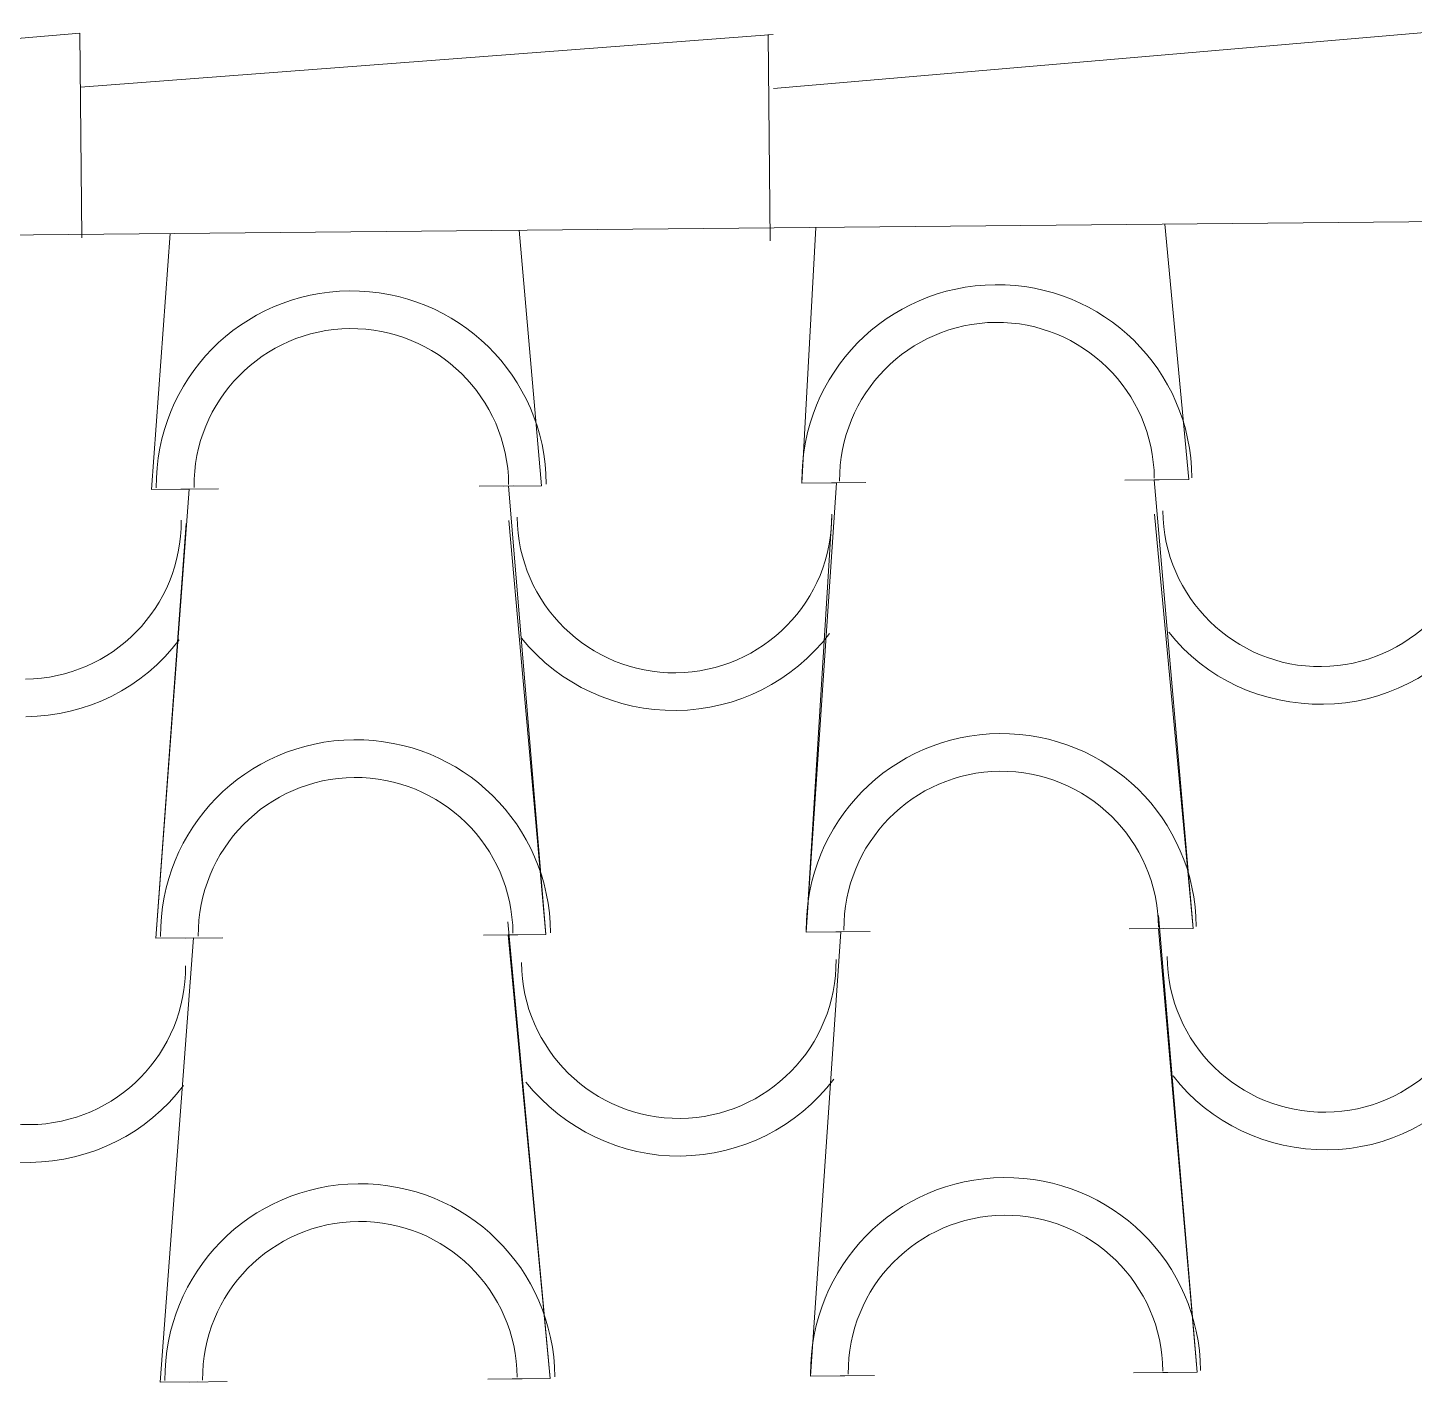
# Model space of a CAD drawing. Header units: millimetres. Extents: x 36985 to 49607, y -23856 to -17842.
# Drawn here: x 45503 to 46193, y -18538 to -17865 of the extents above; entities that cross this region are included whole.
import ezdxf

# ---------------------------------------------------------------- set-up
doc = ezdxf.new("R2010")
doc.units = ezdxf.units.MM
doc.layers.add('A-COB-___-___-EXI', color=250, linetype='Continuous', lineweight=25)

msp = doc.modelspace()

# ---------------------------------------------------------------- linework, layer by layer
at = {"layer": 'A-COB-___-___-EXI', "color": 18, "lineweight": 9}
for p, q in [((45873.86, -17867.99), (45529.57, -17894.1)), ((45872.41, -17970.63), (45871.42, -17868.01)), ((46225.71, -17864.6), (45874.12, -17894.86)), ((46065.78, -18089.32), (46048.67, -18089.49)), ((46063.33, -18089.34), (46080.44, -18089.18)), ((45583.62, -18093.96), (45564.89, -18094.14)), ((45579.55, -18094), (45598.28, -18093.82)), ((45744.88, -18092.41), (45727.78, -18092.57)), ((45905.33, -18090.86), (45888.23, -18091.03)), ((45902.89, -18090.89), (45919.99, -18090.72)), ((45747.03, -18315.57), (45729.92, -18315.73)), ((45742.14, -18315.61), (45760.87, -18315.43)), ((45905.03, -18314.05), (45922.14, -18313.88)), ((46067.92, -18312.48), (46050.82, -18312.65)), ((46065.48, -18312.51), (46082.58, -18312.34)), ((45581.69, -18317.16), (45600.43, -18316.98))]:
    msp.add_line(p, q, dxfattribs=at)
at = {"layer": 'A-COB-___-___-EXI', "color": 18, "lineweight": 9, "flags": 128}
for points in [[(45530.29, -17969.03), (45529.31, -17867.23), (45175.28, -17897.51), (45264.82, -17890.95)], [(37541.28, -18044.22), (48962.39, -17934.4), (48974.2, -18061.36), (48957.91, -18061.51), (48974.2, -18061.36), (48957.91, -18061.51), (48974.2, -18061.36), (48962.39, -17934.4), (48974.2, -18061.36), (48957.91, -18061.51), (48976.35, -18284.52), (48960.06, -18284.67), (48978.47, -18505.23), (48962.18, -18505.39), (48978.47, -18505.23), (48962.18, -18505.39), (48978.47, -18505.23), (48962.18, -18505.39), (48978.47, -18505.23), (48960.06, -18284.67), (48976.35, -18284.52), (48960.06, -18284.67)], [(45758.73, -18092.27), (45740, -18092.45), (45758.73, -18092.27), (45740, -18092.45), (45758.73, -18092.27), (45740, -18092.45), (45758.73, -18092.27), (45747.73, -17965.31), (45758.73, -18092.27), (45747.73, -17965.31)], [(45895.15, -17963.9), (45888.23, -18091.03), (45905.33, -18090.86), (45888.23, -18091.03), (45905.33, -18090.86), (45888.23, -18091.03), (45895.15, -17963.9), (45888.23, -18091.03), (45905.33, -18090.86), (45890.37, -18314.19), (45907.48, -18314.03), (45890.37, -18314.19), (45903.05, -18107.99), (45890.37, -18314.19), (45907.48, -18314.03), (45892.49, -18534.91), (45907.48, -18314.03), (45890.37, -18314.19), (45907.48, -18314.03), (45890.37, -18314.19)], [(46068.63, -17962.23), (46080.44, -18089.18), (46063.33, -18089.34), (46080.44, -18089.18), (46063.33, -18089.34), (46080.44, -18089.18), (46068.63, -17962.23), (46080.44, -18089.18), (46063.33, -18089.34), (46082.58, -18312.34), (46065.48, -18312.51), (46082.58, -18312.34), (46065.48, -18312.51), (46082.58, -18312.34), (46063.5, -18106.45), (46082.58, -18312.34), (46065.48, -18312.51), (46084.71, -18533.06), (46067.6, -18533.22), (46084.71, -18533.06), (46065.42, -18305.99), (46084.71, -18533.06), (46067.6, -18533.22), (46084.71, -18533.06), (46067.6, -18533.22), (46084.71, -18533.06), (46067.6, -18533.22), (46084.71, -18533.06), (46067.6, -18533.22), (46084.71, -18533.06), (46067.6, -18533.22), (46084.71, -18533.06), (46067.6, -18533.22)], [(45574.25, -17966.98), (45564.89, -18094.14), (45583.62, -18093.96), (45564.89, -18094.14), (45583.62, -18093.96), (45564.89, -18094.14), (45574.25, -17966.98), (45564.89, -18094.14), (45583.62, -18093.96), (45567.03, -18317.3), (45585.77, -18317.12), (45567.03, -18317.3), (45582.16, -18111.08), (45567.03, -18317.3), (45585.77, -18317.12), (45569.16, -18538.02), (45587.89, -18537.84), (45569.16, -18538.02), (45587.89, -18537.84), (45569.16, -18538.02), (45587.89, -18537.84), (45569.16, -18538.02), (45585.77, -18317.12), (45567.03, -18317.3), (45585.77, -18317.12), (45567.03, -18317.3)], [(45744.26, -18536.33), (45763, -18536.15), (45744.26, -18536.33), (45763, -18536.15), (45744.26, -18536.33), (45763, -18536.15), (45744.26, -18536.33), (45763, -18536.15), (45744.26, -18536.33), (45763, -18536.15), (45742.08, -18309.1), (45763, -18536.15), (45744.26, -18536.33), (45763, -18536.15), (45742.14, -18315.61), (45760.87, -18315.43), (45742.6, -18109.53), (45760.87, -18315.43), (45742.14, -18315.61), (45760.87, -18315.43), (45742.14, -18315.61), (45760.87, -18315.43), (45742.44, -18092.43)], [(45907.48, -18314.03), (45892.49, -18534.91), (45909.6, -18534.74), (45892.49, -18534.91), (45909.6, -18534.74), (45892.49, -18534.91), (45909.6, -18534.74), (45892.49, -18534.91), (45909.6, -18534.74), (45892.49, -18534.91), (45909.6, -18534.74), (45892.49, -18534.91), (45909.6, -18534.74), (45892.49, -18534.91)], [(45585.77, -18317.12), (45569.16, -18538.02), (45587.89, -18537.84), (45569.16, -18538.02), (45587.89, -18537.84), (45569.16, -18538.02), (45587.89, -18537.84), (45569.16, -18538.02), (45587.89, -18537.84), (45569.16, -18538.02), (45587.89, -18537.84), (45569.16, -18538.02), (45587.89, -18537.84), (45569.16, -18538.02), (45587.89, -18537.84), (45569.16, -18538.02), (45587.89, -18537.84), (45569.16, -18538.02), (45587.89, -18537.84), (45569.16, -18538.02)], [(45602.55, -18537.7), (45583.82, -18537.88), (45602.55, -18537.7), (45583.82, -18537.88), (45602.55, -18537.7), (45583.82, -18537.88)]]:
    msp.add_lwpolyline(points, dxfattribs=at)
for points in [[(45732.05, -18536.45), (45749.15, -18536.29), (45732.05, -18536.45), (45749.15, -18536.29)], [(45924.26, -18534.6), (45907.15, -18534.77)], [(46052.94, -18533.36), (46070.05, -18533.2), (46052.94, -18533.36), (46070.05, -18533.2)]]:
    msp.add_lwpolyline(points, close=True, dxfattribs=at)
at = {"layer": 'A-COB-___-___-EXI', "color": 18, "lineweight": 9}
for points in [[(45984.21, -17992.36), (45984.21, -17992.36), (45930.45, -17992.88), (45887.7, -18036.46), (45888.22, -18090.21)], [(45984.21, -17992.36), (45984.21, -17992.36), (45930.45, -17992.88), (45887.7, -18036.46), (45888.22, -18090.21)], [(45984.21, -17992.36), (45984.21, -17992.36), (45930.45, -17992.88), (45887.7, -18036.46), (45888.22, -18090.21)], [(45984.21, -17992.36), (45984.21, -17992.36), (45930.45, -17992.88), (45887.7, -18036.46), (45888.22, -18090.21)], [(45984.21, -17992.36), (45984.21, -17992.36), (45930.45, -17992.88), (45887.7, -18036.46), (45888.22, -18090.21)], [(45984.21, -17992.36), (45984.21, -17992.36), (45930.45, -17992.88), (45887.7, -18036.46), (45888.22, -18090.21)], [(45663.31, -17995.45), (45663.31, -17995.45), (45609.56, -17995.96), (45566.81, -18039.55), (45567.32, -18093.3)], [(45663.31, -17995.45), (45663.31, -17995.45), (45609.56, -17995.96), (45566.81, -18039.55), (45567.32, -18093.3)], [(45663.31, -17995.45), (45663.31, -17995.45), (45609.56, -17995.96), (45566.81, -18039.55), (45567.32, -18093.3)], [(45663.31, -17995.45), (45663.31, -17995.45), (45609.56, -17995.96), (45566.81, -18039.55), (45567.32, -18093.3)], [(45663.31, -17995.45), (45663.31, -17995.45), (45609.56, -17995.96), (45566.81, -18039.55), (45567.32, -18093.3)], [(45663.31, -17995.45), (45663.31, -17995.45), (45609.56, -17995.96), (45566.81, -18039.55), (45567.32, -18093.3)], [(45984.39, -18011.09), (45984.39, -18011.09), (45941.22, -18011.51), (45906.54, -18046.87), (45906.95, -18090.03)], [(45984.39, -18011.09), (45984.39, -18011.09), (45941.22, -18011.51), (45906.54, -18046.87), (45906.95, -18090.03)], [(45984.39, -18011.09), (45984.39, -18011.09), (45941.22, -18011.51), (45906.54, -18046.87), (45906.95, -18090.03)], [(45984.39, -18011.09), (45984.39, -18011.09), (45941.22, -18011.51), (45906.54, -18046.87), (45906.95, -18090.03)], [(45984.39, -18011.09), (45984.39, -18011.09), (45941.22, -18011.51), (45906.54, -18046.87), (45906.95, -18090.03)], [(45984.39, -18011.09), (45984.39, -18011.09), (45941.22, -18011.51), (45906.54, -18046.87), (45906.95, -18090.03)], [(45663.49, -18014.18), (45663.49, -18014.18), (45620.33, -18014.6), (45585.64, -18049.95), (45586.06, -18093.12)], [(45663.49, -18014.18), (45663.49, -18014.18), (45620.33, -18014.6), (45585.64, -18049.95), (45586.06, -18093.12)], [(45663.49, -18014.18), (45663.49, -18014.18), (45620.33, -18014.6), (45585.64, -18049.95), (45586.06, -18093.12)], [(45663.49, -18014.18), (45663.49, -18014.18), (45620.33, -18014.6), (45585.64, -18049.95), (45586.06, -18093.12)], [(45663.49, -18014.18), (45663.49, -18014.18), (45620.33, -18014.6), (45585.64, -18049.95), (45586.06, -18093.12)], [(45663.49, -18014.18), (45663.49, -18014.18), (45620.33, -18014.6), (45585.64, -18049.95), (45586.06, -18093.12)], [(45502.26, -18188.41), (45502.26, -18188.41), (45545.43, -18188), (45580.11, -18152.64), (45579.7, -18109.47)], [(45825.6, -18185.3), (45825.6, -18185.3), (45868.77, -18184.89), (45903.45, -18149.53), (45903.04, -18106.36)], [(46146.49, -18182.22), (46146.49, -18182.22), (46189.66, -18181.8), (46224.35, -18146.44), (46223.93, -18103.28)], [(46147.49, -18200.94), (46147.49, -18200.94), (46176.81, -18200.66), (46205.18, -18186.54), (46222.87, -18162.75)], [(45502.44, -18207.14), (45502.44, -18207.14), (45532.58, -18206.85), (45560.95, -18192.73), (45578.64, -18168.94)], [(45825.78, -18204.03), (45825.78, -18204.03), (45855.91, -18203.74), (45883.47, -18189.63), (45901.98, -18165.83)], [(45665.46, -18218.61), (45665.46, -18218.61), (45611.7, -18219.13), (45568.95, -18262.71), (45569.47, -18316.46)], [(45665.46, -18218.61), (45665.46, -18218.61), (45611.7, -18219.13), (45568.95, -18262.71), (45569.47, -18316.46)], [(45665.46, -18218.61), (45665.46, -18218.61), (45611.7, -18219.13), (45568.95, -18262.71), (45569.47, -18316.46)], [(45665.46, -18218.61), (45665.46, -18218.61), (45611.7, -18219.13), (45568.95, -18262.71), (45569.47, -18316.46)], [(45665.46, -18218.61), (45665.46, -18218.61), (45611.7, -18219.13), (45568.95, -18262.71), (45569.47, -18316.46)], [(45665.46, -18218.61), (45665.46, -18218.61), (45611.7, -18219.13), (45568.95, -18262.71), (45569.47, -18316.46)], [(45986.35, -18215.52), (45986.35, -18215.52), (45932.6, -18216.04), (45889.85, -18259.62), (45890.36, -18313.38)], [(45986.35, -18215.52), (45986.35, -18215.52), (45932.6, -18216.04), (45889.85, -18259.62), (45890.36, -18313.38)], [(45986.35, -18215.52), (45986.35, -18215.52), (45932.6, -18216.04), (45889.85, -18259.62), (45890.36, -18313.38)], [(45986.35, -18215.52), (45986.35, -18215.52), (45932.6, -18216.04), (45889.85, -18259.62), (45890.36, -18313.38)], [(45986.35, -18215.52), (45986.35, -18215.52), (45932.6, -18216.04), (45889.85, -18259.62), (45890.36, -18313.38)], [(45986.35, -18215.52), (45986.35, -18215.52), (45932.6, -18216.04), (45889.85, -18259.62), (45890.36, -18313.38)], [(45665.64, -18237.34), (45665.64, -18237.34), (45622.47, -18237.76), (45587.79, -18273.11), (45588.2, -18316.28)], [(45665.64, -18237.34), (45665.64, -18237.34), (45622.47, -18237.76), (45587.79, -18273.11), (45588.2, -18316.28)], [(45665.64, -18237.34), (45665.64, -18237.34), (45622.47, -18237.76), (45587.79, -18273.11), (45588.2, -18316.28)], [(45665.64, -18237.34), (45665.64, -18237.34), (45622.47, -18237.76), (45587.79, -18273.11), (45588.2, -18316.28)], [(45665.64, -18237.34), (45665.64, -18237.34), (45622.47, -18237.76), (45587.79, -18273.11), (45588.2, -18316.28)], [(45665.64, -18237.34), (45665.64, -18237.34), (45622.47, -18237.76), (45587.79, -18273.11), (45588.2, -18316.28)], [(45986.53, -18234.26), (45986.53, -18234.26), (45943.37, -18234.67), (45908.68, -18270.03), (45909.1, -18313.19)], [(45986.53, -18234.26), (45986.53, -18234.26), (45943.37, -18234.67), (45908.68, -18270.03), (45909.1, -18313.19)], [(45986.53, -18234.26), (45986.53, -18234.26), (45943.37, -18234.67), (45908.68, -18270.03), (45909.1, -18313.19)], [(45986.53, -18234.26), (45986.53, -18234.26), (45943.37, -18234.67), (45908.68, -18270.03), (45909.1, -18313.19)], [(45986.53, -18234.26), (45986.53, -18234.26), (45943.37, -18234.67), (45908.68, -18270.03), (45909.1, -18313.19)], [(45986.53, -18234.26), (45986.53, -18234.26), (45943.37, -18234.67), (45908.68, -18270.03), (45909.1, -18313.19)], [(45827.73, -18406.83), (45827.73, -18406.83), (45870.9, -18406.42), (45905.58, -18371.06), (45905.17, -18327.89)], [(46148.63, -18403.75), (46148.63, -18403.75), (46191.79, -18403.33), (46226.48, -18367.97), (46226.06, -18324.81)], [(45504.39, -18409.94), (45504.39, -18409.94), (45547.56, -18409.53), (45582.24, -18374.17), (45581.83, -18331)], [(46149.62, -18422.47), (46149.62, -18422.47), (46178.94, -18422.19), (46207.31, -18408.07), (46225, -18384.28)], [(46149.62, -18422.47), (46149.62, -18422.47), (46178.94, -18422.19), (46207.31, -18408.07), (46225, -18384.28)], [(45504.57, -18428.68), (45504.57, -18428.68), (45534.71, -18428.39), (45563.08, -18414.27), (45580.77, -18390.47)], [(45504.57, -18428.68), (45504.57, -18428.68), (45534.71, -18428.39), (45563.08, -18414.27), (45580.77, -18390.47)], [(45827.91, -18425.57), (45827.91, -18425.57), (45858.04, -18425.28), (45885.6, -18411.16), (45904.11, -18387.37)], [(45827.91, -18425.57), (45827.91, -18425.57), (45858.04, -18425.28), (45885.6, -18411.16), (45904.11, -18387.37)], [(45827.91, -18425.57), (45827.91, -18425.57), (45858.04, -18425.28), (45885.6, -18411.16), (45904.11, -18387.37)], [(45667.58, -18439.33), (45667.58, -18439.33), (45613.83, -18439.84), (45571.07, -18483.42), (45571.59, -18537.18)], [(45667.58, -18439.33), (45667.58, -18439.33), (45613.83, -18439.84), (45571.07, -18483.42), (45571.59, -18537.18)], [(45667.58, -18439.33), (45667.58, -18439.33), (45613.83, -18439.84), (45571.07, -18483.42), (45571.59, -18537.18)], [(45667.58, -18439.33), (45667.58, -18439.33), (45613.83, -18439.84), (45571.07, -18483.42), (45571.59, -18537.18)], [(45667.58, -18439.33), (45667.58, -18439.33), (45613.83, -18439.84), (45571.07, -18483.42), (45571.59, -18537.18)], [(45667.58, -18439.33), (45667.58, -18439.33), (45613.83, -18439.84), (45571.07, -18483.42), (45571.59, -18537.18)], [(45667.58, -18439.33), (45667.58, -18439.33), (45613.83, -18439.84), (45571.07, -18483.42), (45571.59, -18537.18)], [(45667.58, -18439.33), (45667.58, -18439.33), (45613.83, -18439.84), (45571.07, -18483.42), (45571.59, -18537.18)], [(45667.58, -18439.33), (45667.58, -18439.33), (45613.83, -18439.84), (45571.07, -18483.42), (45571.59, -18537.18)], [(45667.58, -18439.33), (45667.58, -18439.33), (45613.83, -18439.84), (45571.07, -18483.42), (45571.59, -18537.18)], [(45667.58, -18439.33), (45667.58, -18439.33), (45613.83, -18439.84), (45571.07, -18483.42), (45571.59, -18537.18)], [(45988.47, -18436.24), (45988.47, -18436.24), (45934.72, -18436.76), (45891.97, -18480.34), (45892.49, -18534.09)], [(45988.47, -18436.24), (45988.47, -18436.24), (45934.72, -18436.76), (45891.97, -18480.34), (45892.49, -18534.09)], [(45988.47, -18436.24), (45988.47, -18436.24), (45934.72, -18436.76), (45891.97, -18480.34), (45892.49, -18534.09)], [(45988.47, -18436.24), (45988.47, -18436.24), (45934.72, -18436.76), (45891.97, -18480.34), (45892.49, -18534.09)], [(45988.47, -18436.24), (45988.47, -18436.24), (45934.72, -18436.76), (45891.97, -18480.34), (45892.49, -18534.09)], [(45988.47, -18436.24), (45988.47, -18436.24), (45934.72, -18436.76), (45891.97, -18480.34), (45892.49, -18534.09)], [(45988.47, -18436.24), (45988.47, -18436.24), (45934.72, -18436.76), (45891.97, -18480.34), (45892.49, -18534.09)], [(45988.47, -18436.24), (45988.47, -18436.24), (45934.72, -18436.76), (45891.97, -18480.34), (45892.49, -18534.09)], [(45988.47, -18436.24), (45988.47, -18436.24), (45934.72, -18436.76), (45891.97, -18480.34), (45892.49, -18534.09)], [(45988.47, -18436.24), (45988.47, -18436.24), (45934.72, -18436.76), (45891.97, -18480.34), (45892.49, -18534.09)], [(45988.47, -18436.24), (45988.47, -18436.24), (45934.72, -18436.76), (45891.97, -18480.34), (45892.49, -18534.09)], [(45988.47, -18436.24), (45988.47, -18436.24), (45934.72, -18436.76), (45891.97, -18480.34), (45892.49, -18534.09)], [(45988.47, -18436.24), (45988.47, -18436.24), (45934.72, -18436.76), (45891.97, -18480.34), (45892.49, -18534.09)], [(45667.76, -18458.06), (45667.76, -18458.06), (45624.59, -18458.47), (45589.91, -18493.83), (45590.32, -18537)], [(45667.76, -18458.06), (45667.76, -18458.06), (45624.59, -18458.47), (45589.91, -18493.83), (45590.32, -18537)], [(45667.76, -18458.06), (45667.76, -18458.06), (45624.59, -18458.47), (45589.91, -18493.83), (45590.32, -18537)], [(45667.76, -18458.06), (45667.76, -18458.06), (45624.59, -18458.47), (45589.91, -18493.83), (45590.32, -18537)], [(45667.76, -18458.06), (45667.76, -18458.06), (45624.59, -18458.47), (45589.91, -18493.83), (45590.32, -18537)], [(45667.76, -18458.06), (45667.76, -18458.06), (45624.59, -18458.47), (45589.91, -18493.83), (45590.32, -18537)], [(45667.76, -18458.06), (45667.76, -18458.06), (45624.59, -18458.47), (45589.91, -18493.83), (45590.32, -18537)], [(45667.76, -18458.06), (45667.76, -18458.06), (45624.59, -18458.47), (45589.91, -18493.83), (45590.32, -18537)], [(45667.76, -18458.06), (45667.76, -18458.06), (45624.59, -18458.47), (45589.91, -18493.83), (45590.32, -18537)], [(45667.76, -18458.06), (45667.76, -18458.06), (45624.59, -18458.47), (45589.91, -18493.83), (45590.32, -18537)], [(45667.76, -18458.06), (45667.76, -18458.06), (45624.59, -18458.47), (45589.91, -18493.83), (45590.32, -18537)], [(45988.66, -18454.97), (45988.66, -18454.97), (45945.49, -18455.39), (45910.8, -18490.75), (45911.22, -18533.91)], [(45988.66, -18454.97), (45988.66, -18454.97), (45945.49, -18455.39), (45910.8, -18490.75), (45911.22, -18533.91)], [(45988.66, -18454.97), (45988.66, -18454.97), (45945.49, -18455.39), (45910.8, -18490.75), (45911.22, -18533.91)], [(45988.66, -18454.97), (45988.66, -18454.97), (45945.49, -18455.39), (45910.8, -18490.75), (45911.22, -18533.91)], [(45988.66, -18454.97), (45988.66, -18454.97), (45945.49, -18455.39), (45910.8, -18490.75), (45911.22, -18533.91)], [(45988.66, -18454.97), (45988.66, -18454.97), (45945.49, -18455.39), (45910.8, -18490.75), (45911.22, -18533.91)], [(45988.66, -18454.97), (45988.66, -18454.97), (45945.49, -18455.39), (45910.8, -18490.75), (45911.22, -18533.91)], [(45988.66, -18454.97), (45988.66, -18454.97), (45945.49, -18455.39), (45910.8, -18490.75), (45911.22, -18533.91)], [(45988.66, -18454.97), (45988.66, -18454.97), (45945.49, -18455.39), (45910.8, -18490.75), (45911.22, -18533.91)], [(45988.66, -18454.97), (45988.66, -18454.97), (45945.49, -18455.39), (45910.8, -18490.75), (45911.22, -18533.91)], [(45988.66, -18454.97), (45988.66, -18454.97), (45945.49, -18455.39), (45910.8, -18490.75), (45911.22, -18533.91)], [(45988.66, -18454.97), (45988.66, -18454.97), (45945.49, -18455.39), (45910.8, -18490.75), (45911.22, -18533.91)], [(45988.66, -18454.97), (45988.66, -18454.97), (45945.49, -18455.39), (45910.8, -18490.75), (45911.22, -18533.91)]]:
    msp.add_open_spline(points, degree=3, knots=[0.125, 0.125, 0.125, 0.125, 0.125001, 1, 1, 1, 1], dxfattribs=at)
for points in [[(46082.06, -18088.35), (46081.54, -18034.6), (46037.96, -17991.85), (45984.21, -17992.36)], [(46082.06, -18088.35), (46081.54, -18034.6), (46037.96, -17991.85), (45984.21, -17992.36)], [(46082.06, -18088.35), (46081.54, -18034.6), (46037.96, -17991.85), (45984.21, -17992.36)], [(46082.06, -18088.35), (46081.54, -18034.6), (46037.96, -17991.85), (45984.21, -17992.36)], [(46082.06, -18088.35), (46081.54, -18034.6), (46037.96, -17991.85), (45984.21, -17992.36)], [(46082.06, -18088.35), (46081.54, -18034.6), (46037.96, -17991.85), (45984.21, -17992.36)], [(45761.16, -18091.44), (45760.65, -18037.68), (45717.07, -17994.93), (45663.31, -17995.45)], [(45761.16, -18091.44), (45760.65, -18037.68), (45717.07, -17994.93), (45663.31, -17995.45)], [(45761.16, -18091.44), (45760.65, -18037.68), (45717.07, -17994.93), (45663.31, -17995.45)], [(45761.16, -18091.44), (45760.65, -18037.68), (45717.07, -17994.93), (45663.31, -17995.45)], [(45761.16, -18091.44), (45760.65, -18037.68), (45717.07, -17994.93), (45663.31, -17995.45)], [(45761.16, -18091.44), (45760.65, -18037.68), (45717.07, -17994.93), (45663.31, -17995.45)], [(46063.33, -18088.53), (46062.91, -18045.36), (46027.55, -18010.68), (45984.39, -18011.09)], [(46063.33, -18088.53), (46062.91, -18045.36), (46027.55, -18010.68), (45984.39, -18011.09)], [(46063.33, -18088.53), (46062.91, -18045.36), (46027.55, -18010.68), (45984.39, -18011.09)], [(46063.33, -18088.53), (46062.91, -18045.36), (46027.55, -18010.68), (45984.39, -18011.09)], [(46063.33, -18088.53), (46062.91, -18045.36), (46027.55, -18010.68), (45984.39, -18011.09)], [(46063.33, -18088.53), (46062.91, -18045.36), (46027.55, -18010.68), (45984.39, -18011.09)], [(45742.43, -18091.62), (45742.02, -18048.45), (45706.66, -18013.76), (45663.49, -18014.18)], [(45742.43, -18091.62), (45742.02, -18048.45), (45706.66, -18013.76), (45663.49, -18014.18)], [(45742.43, -18091.62), (45742.02, -18048.45), (45706.66, -18013.76), (45663.49, -18014.18)], [(45742.43, -18091.62), (45742.02, -18048.45), (45706.66, -18013.76), (45663.49, -18014.18)], [(45742.43, -18091.62), (45742.02, -18048.45), (45706.66, -18013.76), (45663.49, -18014.18)], [(45742.43, -18091.62), (45742.02, -18048.45), (45706.66, -18013.76), (45663.49, -18014.18)], [(45746.66, -18107.87), (45747.07, -18151.03), (45782.43, -18185.72), (45825.6, -18185.3)], [(46067.56, -18104.78), (46067.97, -18147.95), (46103.33, -18182.63), (46146.49, -18182.22)], [(46070.58, -18165.03), (46088.72, -18188.47), (46117.35, -18201.23), (46147.49, -18200.94)], [(45748.87, -18168.12), (45767.83, -18191.56), (45796.46, -18204.32), (45825.78, -18204.03)], [(45763.31, -18314.6), (45762.79, -18260.84), (45719.21, -18218.09), (45665.46, -18218.61)], [(45763.31, -18314.6), (45762.79, -18260.84), (45719.21, -18218.09), (45665.46, -18218.61)], [(45763.31, -18314.6), (45762.79, -18260.84), (45719.21, -18218.09), (45665.46, -18218.61)], [(45763.31, -18314.6), (45762.79, -18260.84), (45719.21, -18218.09), (45665.46, -18218.61)], [(45763.31, -18314.6), (45762.79, -18260.84), (45719.21, -18218.09), (45665.46, -18218.61)], [(45763.31, -18314.6), (45762.79, -18260.84), (45719.21, -18218.09), (45665.46, -18218.61)], [(46084.2, -18311.51), (46083.69, -18257.76), (46040.11, -18215.01), (45986.35, -18215.52)], [(46084.2, -18311.51), (46083.69, -18257.76), (46040.11, -18215.01), (45986.35, -18215.52)], [(46084.2, -18311.51), (46083.69, -18257.76), (46040.11, -18215.01), (45986.35, -18215.52)], [(46084.2, -18311.51), (46083.69, -18257.76), (46040.11, -18215.01), (45986.35, -18215.52)], [(46084.2, -18311.51), (46083.69, -18257.76), (46040.11, -18215.01), (45986.35, -18215.52)], [(46084.2, -18311.51), (46083.69, -18257.76), (46040.11, -18215.01), (45986.35, -18215.52)], [(46065.47, -18311.69), (46065.06, -18268.53), (46029.7, -18233.84), (45986.53, -18234.26)], [(46065.47, -18311.69), (46065.06, -18268.53), (46029.7, -18233.84), (45986.53, -18234.26)], [(46065.47, -18311.69), (46065.06, -18268.53), (46029.7, -18233.84), (45986.53, -18234.26)], [(46065.47, -18311.69), (46065.06, -18268.53), (46029.7, -18233.84), (45986.53, -18234.26)], [(46065.47, -18311.69), (46065.06, -18268.53), (46029.7, -18233.84), (45986.53, -18234.26)], [(46065.47, -18311.69), (46065.06, -18268.53), (46029.7, -18233.84), (45986.53, -18234.26)], [(45744.58, -18314.78), (45744.16, -18271.61), (45708.8, -18236.93), (45665.64, -18237.34)], [(45744.58, -18314.78), (45744.16, -18271.61), (45708.8, -18236.93), (45665.64, -18237.34)], [(45744.58, -18314.78), (45744.16, -18271.61), (45708.8, -18236.93), (45665.64, -18237.34)], [(45744.58, -18314.78), (45744.16, -18271.61), (45708.8, -18236.93), (45665.64, -18237.34)], [(45744.58, -18314.78), (45744.16, -18271.61), (45708.8, -18236.93), (45665.64, -18237.34)], [(45744.58, -18314.78), (45744.16, -18271.61), (45708.8, -18236.93), (45665.64, -18237.34)], [(45748.79, -18329.4), (45749.21, -18372.56), (45784.56, -18407.25), (45827.73, -18406.83)], [(46069.69, -18326.31), (46070.1, -18369.48), (46105.46, -18404.16), (46148.63, -18403.75)], [(45425.45, -18332.51), (45425.87, -18375.67), (45461.22, -18410.36), (45504.39, -18409.94)], [(46072.7, -18385.74), (46090.85, -18409.19), (46119.48, -18422.76), (46149.62, -18422.47)], [(46072.7, -18385.74), (46090.85, -18409.19), (46119.48, -18422.76), (46149.62, -18422.47)], [(45428.47, -18391.94), (45446.61, -18415.39), (45475.25, -18428.96), (45504.57, -18428.68)], [(45428.47, -18391.94), (45446.61, -18415.39), (45475.25, -18428.96), (45504.57, -18428.68)], [(45750.99, -18388.84), (45769.95, -18412.28), (45798.59, -18425.85), (45827.91, -18425.57)], [(45750.99, -18388.84), (45769.95, -18412.28), (45798.59, -18425.85), (45827.91, -18425.57)], [(45750.99, -18388.84), (45769.95, -18412.28), (45798.59, -18425.85), (45827.91, -18425.57)], [(45765.43, -18535.31), (45764.91, -18481.56), (45721.33, -18438.81), (45667.58, -18439.33)], [(45765.43, -18535.31), (45764.91, -18481.56), (45721.33, -18438.81), (45667.58, -18439.33)], [(45765.43, -18535.31), (45764.91, -18481.56), (45721.33, -18438.81), (45667.58, -18439.33)], [(45765.43, -18535.31), (45764.91, -18481.56), (45721.33, -18438.81), (45667.58, -18439.33)], [(45765.43, -18535.31), (45764.91, -18481.56), (45721.33, -18438.81), (45667.58, -18439.33)], [(45765.43, -18535.31), (45764.91, -18481.56), (45721.33, -18438.81), (45667.58, -18439.33)], [(45765.43, -18535.31), (45764.91, -18481.56), (45721.33, -18438.81), (45667.58, -18439.33)], [(45765.43, -18535.31), (45764.91, -18481.56), (45721.33, -18438.81), (45667.58, -18439.33)], [(45765.43, -18535.31), (45764.91, -18481.56), (45721.33, -18438.81), (45667.58, -18439.33)], [(45765.43, -18535.31), (45764.91, -18481.56), (45721.33, -18438.81), (45667.58, -18439.33)], [(45765.43, -18535.31), (45764.91, -18481.56), (45721.33, -18438.81), (45667.58, -18439.33)], [(46086.33, -18532.23), (46085.81, -18478.47), (46042.23, -18435.72), (45988.47, -18436.24)], [(46086.33, -18532.23), (46085.81, -18478.47), (46042.23, -18435.72), (45988.47, -18436.24)], [(46086.33, -18532.23), (46085.81, -18478.47), (46042.23, -18435.72), (45988.47, -18436.24)], [(46086.33, -18532.23), (46085.81, -18478.47), (46042.23, -18435.72), (45988.47, -18436.24)], [(46086.33, -18532.23), (46085.81, -18478.47), (46042.23, -18435.72), (45988.47, -18436.24)], [(46086.33, -18532.23), (46085.81, -18478.47), (46042.23, -18435.72), (45988.47, -18436.24)], [(46086.33, -18532.23), (46085.81, -18478.47), (46042.23, -18435.72), (45988.47, -18436.24)], [(46086.33, -18532.23), (46085.81, -18478.47), (46042.23, -18435.72), (45988.47, -18436.24)], [(46086.33, -18532.23), (46085.81, -18478.47), (46042.23, -18435.72), (45988.47, -18436.24)], [(46086.33, -18532.23), (46085.81, -18478.47), (46042.23, -18435.72), (45988.47, -18436.24)], [(46086.33, -18532.23), (46085.81, -18478.47), (46042.23, -18435.72), (45988.47, -18436.24)], [(46086.33, -18532.23), (46085.81, -18478.47), (46042.23, -18435.72), (45988.47, -18436.24)], [(46086.33, -18532.23), (46085.81, -18478.47), (46042.23, -18435.72), (45988.47, -18436.24)], [(46067.59, -18532.41), (46067.18, -18489.24), (46031.82, -18454.56), (45988.66, -18454.97)], [(46067.59, -18532.41), (46067.18, -18489.24), (46031.82, -18454.56), (45988.66, -18454.97)], [(46067.59, -18532.41), (46067.18, -18489.24), (46031.82, -18454.56), (45988.66, -18454.97)], [(46067.59, -18532.41), (46067.18, -18489.24), (46031.82, -18454.56), (45988.66, -18454.97)], [(46067.59, -18532.41), (46067.18, -18489.24), (46031.82, -18454.56), (45988.66, -18454.97)], [(46067.59, -18532.41), (46067.18, -18489.24), (46031.82, -18454.56), (45988.66, -18454.97)], [(46067.59, -18532.41), (46067.18, -18489.24), (46031.82, -18454.56), (45988.66, -18454.97)], [(46067.59, -18532.41), (46067.18, -18489.24), (46031.82, -18454.56), (45988.66, -18454.97)], [(46067.59, -18532.41), (46067.18, -18489.24), (46031.82, -18454.56), (45988.66, -18454.97)], [(46067.59, -18532.41), (46067.18, -18489.24), (46031.82, -18454.56), (45988.66, -18454.97)], [(46067.59, -18532.41), (46067.18, -18489.24), (46031.82, -18454.56), (45988.66, -18454.97)], [(46067.59, -18532.41), (46067.18, -18489.24), (46031.82, -18454.56), (45988.66, -18454.97)], [(46067.59, -18532.41), (46067.18, -18489.24), (46031.82, -18454.56), (45988.66, -18454.97)], [(45746.7, -18535.49), (45746.28, -18492.33), (45710.93, -18457.64), (45667.76, -18458.06)], [(45746.7, -18535.49), (45746.28, -18492.33), (45710.93, -18457.64), (45667.76, -18458.06)], [(45746.7, -18535.49), (45746.28, -18492.33), (45710.93, -18457.64), (45667.76, -18458.06)], [(45746.7, -18535.49), (45746.28, -18492.33), (45710.93, -18457.64), (45667.76, -18458.06)], [(45746.7, -18535.49), (45746.28, -18492.33), (45710.93, -18457.64), (45667.76, -18458.06)], [(45746.7, -18535.49), (45746.28, -18492.33), (45710.93, -18457.64), (45667.76, -18458.06)], [(45746.7, -18535.49), (45746.28, -18492.33), (45710.93, -18457.64), (45667.76, -18458.06)], [(45746.7, -18535.49), (45746.28, -18492.33), (45710.93, -18457.64), (45667.76, -18458.06)], [(45746.7, -18535.49), (45746.28, -18492.33), (45710.93, -18457.64), (45667.76, -18458.06)], [(45746.7, -18535.49), (45746.28, -18492.33), (45710.93, -18457.64), (45667.76, -18458.06)], [(45746.7, -18535.49), (45746.28, -18492.33), (45710.93, -18457.64), (45667.76, -18458.06)]]:
    msp.add_open_spline(points, degree=3, dxfattribs=at)

doc.saveas('drawing.dxf')
